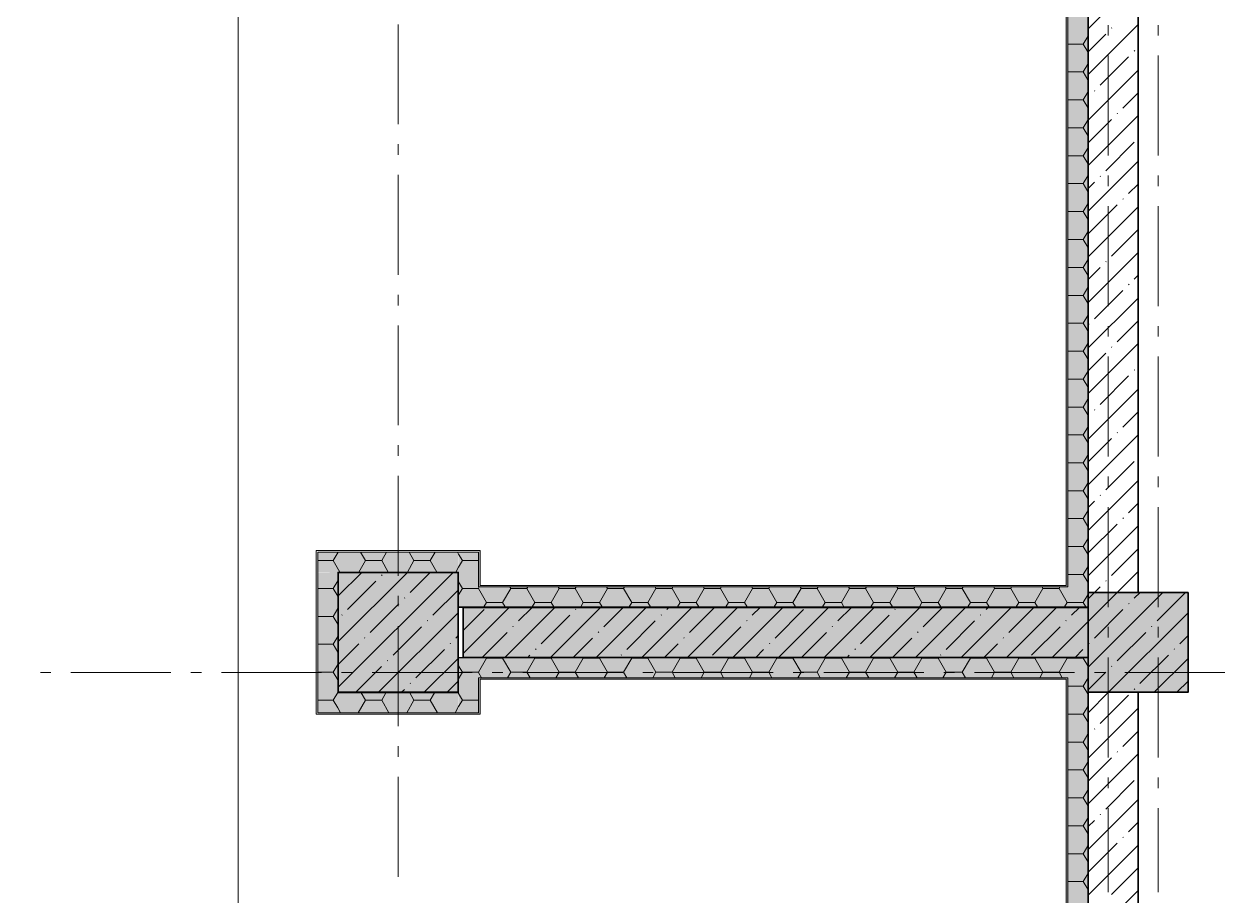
# Model space of a CAD drawing. Header units: millimetres. Extents: x -81576 to 1046824, y -248937 to 691537.
# Drawn here: x 168124 to 174163, y 549053 to 553415 of the extents above; entities that cross this region are included whole.
import ezdxf

# ---------------------------------------------------------------- set-up
doc = ezdxf.new("R2010")
doc.units = ezdxf.units.MM
doc.layers.add('PDF _Геометрия', color=7, linetype='Continuous', true_color=0x1d1d1d)
doc.layers.add('PDF _Сплошная заливка', color=7, linetype='Continuous', true_color=0xffffff)

msp = doc.modelspace()

# ---------------------------------------------------------------- hatches: boundary and pattern name
at = {"layer": 'PDF _Сплошная заливка', "true_color": 0x636466, "transparency": 33554559}
for points in [[(173342.5, 550598.5), (173442.5, 550598.5), (173442.5, 556194.6), (173342.5, 556194.6)], [(173342.5, 550606.5), (173342.5, 556186.6), (173334.5, 556186.6), (173334.5, 550606.5)], [(169592.5, 550673.5), (170296.5, 550673.5), (170294.5, 550773.5), (169592.5, 550773.5)], [(170296.5, 550498.5), (170396.5, 550498.5), (170396.5, 550773.5), (170296.5, 550773.5)], [(170396.5, 550598.5), (170404.5, 550598.5), (170404.5, 550781.5), (170396.5, 550781.5)], [(169692.5, 549969.5), (169692.5, 550673.5), (169592.5, 550671.5), (169592.5, 549969.5)], [(169694.5, 550071.5), (170294.5, 550071.5), (170294.5, 550671.5), (169694.5, 550671.5)], [(170294.5, 550671.5), (170294.5, 550673.5), (169891.8, 550671.5)], [(173442.5, 550498.5), (173442.5, 550598.5), (170396.5, 550598.5), (170396.5, 550498.5)], [(173342.5, 550598.5), (173342.5, 550606.5), (170404.5, 550606.5), (170404.5, 550598.5)], [(173442.5, 550498.5), (173444.5, 550498.5), (173442.5, 550571.5)], [(173444.5, 550071.5), (173944.5, 550071.5), (173944.5, 550571.5), (173444.5, 550571.5)], [(170396.5, 550496.5), (170396.5, 550498.5), (170301.1, 550496.5)], [(173444.5, 550246.5), (173444.5, 550496.5), (170319.5, 550496.5), (170319.5, 550246.5)], [(173442.5, 550496.5), (173442.5, 550498.5), (171119.5, 550496.5)], [(170396.5, 549969.5), (170396.5, 550244.5), (170296.5, 550244.5), (170296.5, 549969.5)], [(173442.5, 550144.5), (173442.5, 550244.5), (170396.5, 550244.5), (170396.5, 550144.5)], [(173442.5, 550244.5), (173442.5, 550246.5), (171119.5, 550244.5)], [(173442.5, 550144.5), (173444.5, 550144.5), (173442.5, 550244.5)], [(170404.5, 549961.5), (170404.5, 550144.5), (170396.5, 550144.5), (170396.5, 549961.5)], [(170404.5, 550136.5), (173342.5, 550136.5), (173342.5, 550144.5), (170404.5, 550144.5)], [(173342.5, 547323.5), (173342.5, 550136.5), (173334.5, 550136.5), (173334.5, 547323.5)], [(173342.5, 547223.5), (173442.5, 547223.5), (173442.5, 550144.5), (173342.5, 550144.5)], [(169692.5, 550069.5), (169694.5, 550071.5), (169692.5, 550071.5)], [(169692.5, 549969.5), (170296.5, 549969.5), (170294.5, 550069.5), (169692.5, 550069.5)], [(170294.5, 550069.5), (170294.5, 550071.5), (169891.8, 550069.5)]]:
    msp.add_hatch(color=251, dxfattribs=at).paths.add_polyline_path(points)

# ---------------------------------------------------------------- linework, layer by layer
at = {"layer": 'PDF _Геометрия', "color": 7, "lineweight": 9}
msp.add_lwpolyline([(96004.5, 535380), (96004.5, 585971.6), (122994.5, 585971.6), (122994.5, 547671.5), (169194.5, 547671.5), (169194.5, 581171.6), (172944.5, 581171.6), (172944.5, 582548.4), (172944.5, 581171.6), (169194.5, 581171.6), (169194.5, 547671.5), (122994.5, 547671.5), (122994.5, 585971.6), (96004.5, 585971.6)], close=True, dxfattribs=at)
for points in [[(96492.5, 562848.6), (96492.5, 585473.6), (122496.5, 585473.6), (122496.5, 547331.5), (122496.5, 547221.5), (122494.5, 547221.5), (122494.5, 547223.5), (173334.5, 547223.5), (173444.5, 547223.5), (173444.5, 547221.5), (173442.5, 547221.5), (173442.5, 550136.5), (173442.5, 550246.5), (173444.5, 550246.5), (170404.5, 550246.5), (170396.5, 550246.5)], [(170294.5, 556546.6), (170294.5, 556721.6), (169694.5, 556721.6), (169694.5, 556121.6), (170294.5, 556121.6), (170294.5, 556296.6), (170396.5, 556296.6), (170404.5, 556296.6), (173444.5, 556296.6), (173444.5, 556194.6), (173444.5, 556186.6), (173444.5, 550606.5), (173444.5, 550598.5)], [(170294.5, 556294.6), (170404.5, 556294.6), (173444.5, 556294.6), (173444.5, 556296.6), (173442.5, 556296.6), (173442.5, 556186.6), (173442.5, 550606.5), (173442.5, 550496.5), (173444.5, 550496.5), (170404.5, 550496.5), (170396.5, 550496.5), (170396.5, 550498.5)], [(169994.5, 553413.6), (169994.5, 552913.6)], [(173544.5, 553410.1), (173544.5, 553357.2)], [(173794.5, 553410.1), (173794.5, 553357.2)], [(173544.5, 553257.2), (173544.5, 552757.2)], [(173794.5, 553257.2), (173794.5, 552757.2)], [(169994.5, 552813.6), (169994.5, 552760.6)], [(169994.5, 552660.6), (169994.5, 552160.6)], [(173544.5, 552657.2), (173544.5, 552604.3)], [(173794.5, 552657.2), (173794.5, 552604.3)], [(173544.5, 552504.3), (173544.5, 552004.3)], [(173794.5, 552504.3), (173794.5, 552004.3)], [(169994.5, 552060.6), (169994.5, 552007.7)], [(169994.5, 551907.7), (169994.5, 551407.7)], [(173544.5, 551904.3), (173544.5, 551851.3)], [(173794.5, 551904.3), (173794.5, 551851.3)], [(173544.5, 551751.3), (173544.5, 551251.3)], [(173794.5, 551751.3), (173794.5, 551251.3)], [(169994.5, 551307.7), (169994.5, 551254.8)], [(169994.5, 551154.8), (169994.5, 550654.8)], [(173544.5, 551151.3), (173544.5, 551098.4)], [(173794.5, 551151.3), (173794.5, 551098.4)], [(173544.5, 550998.4), (173544.5, 550498.4)], [(173794.5, 550998.4), (173794.5, 550498.4)], [(170294.5, 550246.5), (170296.5, 550246.5), (170296.5, 550069.5), (169692.5, 550069.5), (169692.5, 550673.5), (170296.5, 550673.5), (170296.5, 550498.5), (170296.5, 550496.5), (170294.5, 550496.5), (170396.5, 550496.5)], [(170294.5, 550496.5), (170294.5, 550671.5), (169694.5, 550671.5), (169694.5, 550071.5), (170294.5, 550071.5), (170294.5, 550246.5), (170396.5, 550246.5), (170396.5, 550244.5)], [(173442.5, 550598.5), (173444.5, 550598.5), (173444.5, 550498.5), (173442.5, 550498.5), (170404.5, 550498.5), (170294.5, 550498.5)], [(169994.5, 550554.8), (169994.5, 550501.9)], [(169994.5, 550401.9), (169994.5, 549901.9)], [(173544.5, 550398.4), (173544.5, 550345.5)], [(173794.5, 550398.4), (173794.5, 550345.5)], [(170294.5, 550244.5), (170404.5, 550244.5), (173444.5, 550244.5), (173444.5, 550144.5), (173444.5, 550136.5), (173444.5, 547221.5), (173342.5, 547221.5)], [(173544.5, 550245.5), (173544.5, 549745.5)], [(173794.5, 550245.5), (173794.5, 549745.5)], [(168258.3, 550171.5), (168205.4, 550171.5)], [(168858.3, 550171.5), (168358.3, 550171.5)], [(169011.2, 550171.5), (168958.3, 550171.5)], [(169611.2, 550171.5), (169111.2, 550171.5)], [(169764.2, 550171.5), (169711.2, 550171.5)], [(170364.2, 550171.5), (169864.2, 550171.5)], [(170517.1, 550171.5), (170464.2, 550171.5)], [(171117.1, 550171.5), (170617.1, 550171.5)], [(171270, 550171.5), (171217.1, 550171.5)], [(171870, 550171.5), (171370, 550171.5)], [(172022.9, 550171.5), (171970, 550171.5)], [(172622.9, 550171.5), (172122.9, 550171.5)], [(172775.8, 550171.5), (172722.9, 550171.5)], [(173375.8, 550171.5), (172875.8, 550171.5)], [(173528.7, 550171.5), (173475.8, 550171.5)], [(174128.7, 550171.5), (173628.7, 550171.5)], [(173444.5, 550144.5), (173442.5, 550144.5)], [(169994.5, 549801.9), (169994.5, 549749)], [(169994.5, 549649), (169994.5, 549149)], [(173544.5, 549645.5), (173544.5, 549592.6)], [(173794.5, 549645.5), (173794.5, 549592.6)], [(173544.5, 549492.6), (173544.5, 549071.5)], [(173794.5, 549492.6), (173794.5, 549071.5)]]:
    msp.add_lwpolyline(points, dxfattribs=at)
at = {"layer": 'PDF _Геометрия', "color": 7, "lineweight": 35}
for points in [[(173694.5, 580171.6), (173694.5, 550571.5)], [(124744.5, 546971.5), (124744.5, 547221.5), (119099.5, 547221.5), (108544.5, 547221.5), (104419.5, 547221.5), (103764.5, 547221.5), (103764.5, 546971.5), (104419.5, 546971.5), (108544.5, 546971.5), (119099.5, 546971.5), (124744.5, 546971.5), (122554.5, 546971.5), (122554.5, 547221.5), (173444.5, 547221.5), (173444.5, 550246.5), (170319.5, 550246.5), (170319.5, 550496.5), (173444.5, 550496.5), (173444.5, 556296.6), (170294.5, 556296.6)], [(171344.5, 546971.5), (173694.5, 546971.5), (171344.5, 546971.5), (171344.5, 547221.5), (173694.5, 547221.5), (176444.5, 547221.5), (176444.5, 546971.5), (176694.5, 546971.5), (176694.5, 550071.5), (176444.5, 550071.5), (176444.5, 546971.5), (173694.5, 546971.5), (173694.5, 547221.5), (173694.5, 550071.5)]]:
    msp.add_lwpolyline(points, dxfattribs=at)
at = {"layer": 'PDF _Геометрия', "color": 7, "lineweight": 13}
for points in [[(173334.5, 547331.5), (173334.5, 550136.5), (170404.5, 550136.5), (170404.5, 549961.5), (170294.5, 549961.5), (169694.5, 549961.5), (169584.5, 549961.5), (169584.5, 550671.5), (169584.5, 550781.5), (170294.5, 550781.5), (170404.5, 550781.5), (170404.5, 550606.5), (173334.5, 550606.5), (173334.5, 556186.6)], [(173342.5, 556186.6), (173342.5, 550606.5), (173342.5, 550598.5), (170404.5, 550598.5), (170396.5, 550598.5), (170396.5, 550773.5), (169592.5, 550773.5), (169592.5, 549969.5), (170396.5, 549969.5), (170396.5, 550144.5), (170404.5, 550144.5), (173342.5, 550144.5), (173342.5, 550136.5), (173342.5, 547323.5)], [(173444.5, 550606.5), (173444.5, 550598.5)], [(170404.5, 550496.5), (170396.5, 550496.5)], [(170396.5, 550246.5), (170404.5, 550246.5)], [(173444.5, 550144.5), (173444.5, 550136.5)]]:
    msp.add_lwpolyline(points, dxfattribs=at)
at = {"layer": 'PDF _Геометрия', "lineweight": 9}
for points in [[(173694.5, 553641.1), (173444.5, 553391.1)], [(173694.5, 553413), (173444.5, 553163)], [(173442.5, 553353.7), (173420.2, 553315)], [(173532.7, 553365.3), (173444.5, 553277)], [(173563.6, 553396.1), (173561.2, 553393.8)], [(173420.2, 553315), (173342.5, 553315)], [(173420.2, 553315), (173442.5, 553276.2)], [(173646.8, 553251.2), (173504.2, 553108.6)], [(173677.7, 553282.1), (173675.3, 553279.7)], [(173420.2, 553175.3), (173342.5, 553175.3)], [(173442.5, 553214), (173420.2, 553175.3)], [(173420.2, 553175.3), (173442.5, 553136.6)], [(173694.5, 553184.9), (173444.5, 552934.9)], [(173442.5, 553074.3), (173420.2, 553035.6)], [(173447.2, 553051.6), (173444.5, 553048.9)], [(173478.1, 553082.5), (173475.7, 553080.1)], [(173694.5, 553070.8), (173618.3, 552994.6)], [(173420.2, 553035.6), (173342.5, 553035.6)], [(173420.2, 553035.6), (173442.5, 552996.9)], [(173442.5, 552934.6), (173420.2, 552895.9)], [(173694.5, 552956.8), (173444.5, 552706.8)], [(173561.2, 552937.6), (173444.5, 552820.8)], [(173592.1, 552968.5), (173589.7, 552966.1)], [(173420.2, 552895.9), (173342.5, 552895.9)], [(173420.2, 552895.9), (173442.5, 552857.2)], [(173675.3, 552823.5), (173532.7, 552681)], [(173420.2, 552756.2), (173342.5, 552756.2)], [(173442.5, 552795), (173420.2, 552756.2)], [(173420.2, 552756.2), (173442.5, 552717.5)], [(173694.5, 552728.7), (173444.5, 552478.7)], [(173442.5, 552655.3), (173420.2, 552616.6)], [(173506.6, 552654.8), (173504.2, 552652.4)], [(173420.2, 552616.6), (173342.5, 552616.6)], [(173420.2, 552616.6), (173442.5, 552577.8)], [(173475.7, 552623.9), (173444.5, 552592.7)], [(173694.5, 552614.6), (173646.8, 552566.9)], [(173442.5, 552515.6), (173420.2, 552476.9)], [(173589.7, 552509.9), (173447.2, 552367.3)], [(173620.6, 552540.8), (173618.3, 552538.4)], [(173420.2, 552476.9), (173342.5, 552476.9)], [(173420.2, 552476.9), (173442.5, 552438.1)], [(173694.5, 552500.6), (173444.5, 552250.6)], [(173694.5, 552386.6), (173561.2, 552253.3)], [(173420.2, 552337.2), (173342.5, 552337.2)], [(173442.5, 552375.9), (173420.2, 552337.2)], [(173420.2, 552337.2), (173442.5, 552298.5)], [(173694.5, 552272.5), (173444.5, 552022.5)], [(173442.5, 552236.2), (173420.2, 552197.5)], [(173535.1, 552227.1), (173532.7, 552224.8)], [(173420.2, 552197.5), (173342.5, 552197.5)], [(173420.2, 552197.5), (173442.5, 552158.8)], [(173504.2, 552196.3), (173444.5, 552136.6)], [(173694.5, 552158.5), (173675.3, 552139.2)], [(173442.5, 552096.6), (173420.2, 552057.8)], [(173618.3, 552082.2), (173475.7, 551939.6)], [(173649.1, 552113.1), (173646.8, 552110.7)], [(173420.2, 552057.8), (173342.5, 552057.8)], [(173420.2, 552057.8), (173442.5, 552019.1)], [(173694.5, 552044.4), (173444.5, 551794.4)], [(173420.2, 551918.1), (173342.5, 551918.1)], [(173442.5, 551956.9), (173420.2, 551918.2)], [(173420.2, 551918.1), (173442.5, 551879.4)], [(173449.6, 551913.5), (173447.2, 551911.1)], [(173694.5, 551930.4), (173589.7, 551825.6)], [(173442.5, 551817.2), (173420.2, 551778.5)], [(173694.5, 551816.3), (173444.5, 551566.3)], [(173563.6, 551799.4), (173561.2, 551797.1)], [(173420.2, 551778.5), (173342.5, 551778.5)], [(173420.2, 551778.5), (173442.5, 551739.7)], [(173532.7, 551768.6), (173444.5, 551680.4)], [(173442.5, 551677.5), (173420.2, 551638.8)], [(173677.7, 551685.4), (173675.3, 551683)], [(173420.2, 551638.8), (173342.5, 551638.8)], [(173420.2, 551638.8), (173442.5, 551600.1)], [(173646.8, 551654.5), (173504.2, 551512)], [(173694.5, 551588.2), (173444.5, 551338.2)], [(173420.2, 551499.1), (173342.5, 551499.1)], [(173442.5, 551537.8), (173420.2, 551499.1)], [(173420.2, 551499.1), (173442.5, 551460.4)], [(173478.1, 551485.8), (173475.7, 551483.4)], [(173447.2, 551454.9), (173444.5, 551452.3)], [(173694.5, 551474.2), (173618.3, 551397.9)], [(173420.2, 551359.4), (173342.5, 551359.4)], [(173442.5, 551398.2), (173420.2, 551359.4)], [(173420.2, 551359.4), (173442.5, 551320.7)], [(173694.5, 551360.1), (173444.5, 551110.1)], [(173592.1, 551371.8), (173589.7, 551369.4)], [(173561.2, 551340.9), (173444.5, 551224.2)], [(173442.5, 551258.5), (173420.2, 551219.8)], [(173420.2, 551219.7), (173342.5, 551219.7)], [(173420.2, 551219.7), (173442.5, 551181)], [(173675.3, 551226.8), (173532.7, 551084.3)], [(173442.5, 551118.8), (173420.2, 551080.1)], [(173694.5, 551132), (173444.5, 550882)], [(173420.2, 551080.1), (173342.5, 551080.1)], [(173420.2, 551080.1), (173442.5, 551041.3)], [(173506.6, 551058.1), (173504.2, 551055.8)], [(173475.7, 551027.2), (173444.5, 550996.1)], [(173694.5, 551018), (173646.8, 550970.2)], [(173420.2, 550940.4), (173342.5, 550940.4)], [(173442.5, 550979.1), (173420.2, 550940.4)], [(173420.2, 550940.4), (173442.5, 550901.7)], [(173620.6, 550944.1), (173618.3, 550941.7)], [(173694.5, 550903.9), (173444.5, 550653.9)], [(173589.7, 550913.2), (173447.2, 550770.6)], [(173442.5, 550839.4), (173420.2, 550800.7)], [(169694.8, 550773.5), (169670.2, 550730.9)], [(169806.8, 550773.5), (169831.4, 550730.9)], [(169936.7, 550773.5), (169912.1, 550730.9)], [(170048.7, 550773.5), (170073.4, 550730.9)], [(170178.7, 550773.5), (170154, 550730.9)], [(170290.7, 550773.5), (170296.5, 550763.4), (170315.3, 550730.9)], [(173420.2, 550800.7), (173342.5, 550800.7)], [(173420.2, 550800.7), (173442.5, 550762)], [(173694.5, 550789.9), (173561.2, 550656.6)], [(169670.2, 550730.9), (169592.5, 550730.9)], [(169670.2, 550730.9), (169703.2, 550673.5)], [(169831.4, 550730.9), (169798.4, 550673.5)], [(169912.1, 550730.9), (169831.5, 550730.9)], [(169912.1, 550730.9), (169945.2, 550673.5)], [(170073.4, 550730.9), (170040.3, 550673.5)], [(170154, 550730.9), (170073.4, 550730.9)], [(170154, 550730.9), (170187.1, 550673.5)], [(170315.3, 550730.9), (170296.5, 550698.3), (170282.2, 550673.5)], [(170396, 550730.9), (170315.3, 550730.9)], [(170396.5, 550731.8), (170396, 550730.9)], [(170396, 550730.9), (170396.5, 550729.9)], [(173442.5, 550699.7), (173420.2, 550661)], [(169812.6, 550671.5), (169694.5, 550553.5)], [(170040.7, 550671.5), (169694.5, 550325.4)], [(170268.8, 550671.5), (169694.5, 550097.3)], [(169698.5, 550671.5), (169694.5, 550667.5)], [(169914, 550659), (169911.7, 550656.6)], [(170154.7, 550671.5), (170054.2, 550571)], [(173694.5, 550675.8), (173590.2, 550571.5), (173444.5, 550425.8), (173265.2, 550246.5)], [(173420.2, 550661), (173342.5, 550661)], [(173420.2, 550661), (173442.5, 550622.3)], [(169670.2, 550591.2), (169592.5, 550591.2)], [(169692.5, 550629.9), (169670.2, 550591.2)], [(169670.2, 550591.2), (169692.5, 550552.5)], [(169883.1, 550628.1), (169740.6, 550485.5)], [(170294.5, 550583.2), (170168.3, 550457)], [(170296.5, 550623.8), (170315.3, 550591.2)], [(170315.3, 550591.2), (170296.5, 550558.6)], [(170396, 550591.2), (170315.3, 550591.2)], [(170400.2, 550598.5), (170396.5, 550592.1), (170396, 550591.2)], [(170396, 550591.2), (170396.5, 550590.2), (170436.3, 550521.3)], [(170557.3, 550591.2), (170516.9, 550521.3)], [(170553, 550598.5), (170557.3, 550591.2)], [(170637.9, 550591.2), (170557.3, 550591.2)], [(170642.1, 550598.5), (170637.9, 550591.2)], [(170637.9, 550591.2), (170678.2, 550521.3)], [(170799.2, 550591.2), (170758.9, 550521.3)], [(170794.9, 550598.5), (170799.2, 550591.2)], [(170879.8, 550591.2), (170799.2, 550591.2)], [(170884.1, 550598.5), (170879.8, 550591.2)], [(170879.8, 550591.2), (170920.2, 550521.3)], [(171041.1, 550591.2), (171000.8, 550521.3)], [(171036.9, 550598.5), (171041.1, 550591.2)], [(171121.8, 550591.2), (171041.1, 550591.2)], [(171126, 550598.5), (171121.8, 550591.2)], [(171121.8, 550591.2), (171162.1, 550521.3)], [(171283.1, 550591.2), (171242.7, 550521.3)], [(171278.8, 550598.5), (171283.1, 550591.2)], [(171363.7, 550591.2), (171283.1, 550591.2)], [(171368, 550598.5), (171363.7, 550591.2)], [(171363.7, 550591.2), (171404, 550521.3)], [(171525, 550591.2), (171484.7, 550521.3)], [(171520.7, 550598.5), (171525, 550591.2)], [(171605.7, 550591.2), (171525, 550591.2)], [(171609.9, 550598.5), (171605.6, 550591.2)], [(171605.6, 550591.2), (171646, 550521.3)], [(171766.9, 550591.2), (171726.6, 550521.3)], [(171762.7, 550598.5), (171766.9, 550591.2)], [(171847.6, 550591.2), (171766.9, 550591.2)], [(171851.8, 550598.5), (171847.6, 550591.2)], [(171847.6, 550591.2), (171887.9, 550521.3)], [(172008.9, 550591.2), (171968.5, 550521.3)], [(172004.6, 550598.5), (172008.9, 550591.2)], [(172089.5, 550591.2), (172008.9, 550591.2)], [(172093.8, 550598.5), (172089.5, 550591.2)], [(172089.5, 550591.2), (172129.8, 550521.3)], [(172250.8, 550591.2), (172210.5, 550521.3)], [(172246.5, 550598.5), (172250.8, 550591.2)], [(172331.5, 550591.2), (172250.8, 550591.2)], [(172335.7, 550598.5), (172331.4, 550591.2)], [(172331.4, 550591.2), (172371.8, 550521.3)], [(172492.7, 550591.2), (172452.4, 550521.3)], [(172488.5, 550598.5), (172492.7, 550591.2)], [(172573.4, 550591.2), (172492.7, 550591.2)], [(172577.6, 550598.5), (172573.4, 550591.2)], [(172573.4, 550591.2), (172613.7, 550521.3)], [(172734.7, 550591.2), (172694.3, 550521.3)], [(172730.4, 550598.5), (172734.7, 550591.2)], [(172815.3, 550591.2), (172734.7, 550591.2)], [(172819.6, 550598.5), (172815.3, 550591.2)], [(172815.3, 550591.2), (172855.6, 550521.3)], [(172976.6, 550591.2), (172936.3, 550521.3)], [(172972.3, 550598.5), (172976.6, 550591.2)], [(173057.3, 550591.2), (172976.6, 550591.2)], [(173061.5, 550598.5), (173057.2, 550591.2)], [(173057.2, 550591.2), (173097.6, 550521.3)], [(173218.5, 550591.2), (173178.2, 550521.3)], [(173214.3, 550598.5), (173218.5, 550591.2)], [(173299.2, 550591.2), (173218.6, 550591.2)], [(173303.4, 550598.5), (173299.2, 550591.2)], [(173299.2, 550591.2), (173339.5, 550521.3)], [(173504.2, 550599.6), (173476.2, 550571.5), (173444.5, 550539.9)], [(173535.1, 550630.4), (173532.7, 550628.1)], [(169997.2, 550514), (169854.6, 550371.5)], [(170028.1, 550544.9), (170025.7, 550542.5)], [(170436.3, 550521.3), (170423.1, 550498.5)], [(170516.9, 550521.3), (170436.3, 550521.3)], [(170516.9, 550521.3), (170530.1, 550498.5)], [(170678.2, 550521.3), (170665.1, 550498.5)], [(170758.9, 550521.3), (170678.2, 550521.3)], [(170758.9, 550521.3), (170772, 550498.5)], [(170920.2, 550521.3), (170907, 550498.5)], [(171000.8, 550521.3), (170920.2, 550521.3)], [(171000.8, 550521.3), (171014, 550498.5)], [(171162.1, 550521.3), (171148.9, 550498.5)], [(171242.7, 550521.3), (171162.1, 550521.3)], [(171242.7, 550521.3), (171255.9, 550498.5)], [(171404, 550521.3), (171390.9, 550498.5)], [(171484.7, 550521.3), (171404, 550521.3)], [(171484.7, 550521.3), (171497.8, 550498.5)], [(171646, 550521.3), (171632.8, 550498.5)], [(171726.6, 550521.3), (171646, 550521.3)], [(171726.6, 550521.3), (171739.8, 550498.5)], [(171887.9, 550521.3), (171874.7, 550498.5)], [(171968.6, 550521.3), (171887.9, 550521.3)], [(171968.5, 550521.3), (171981.7, 550498.5)], [(172129.8, 550521.3), (172116.7, 550498.5)], [(172210.5, 550521.3), (172129.8, 550521.3)], [(172210.5, 550521.3), (172223.6, 550498.5)], [(172371.8, 550521.3), (172358.6, 550498.5)], [(172452.4, 550521.3), (172371.8, 550521.3)], [(172452.4, 550521.3), (172465.6, 550498.5)], [(172613.7, 550521.3), (172600.5, 550498.5)], [(172694.4, 550521.3), (172613.7, 550521.3)], [(172694.3, 550521.3), (172707.5, 550498.5)], [(172855.6, 550521.3), (172842.5, 550498.5)], [(172936.3, 550521.3), (172855.6, 550521.3)], [(172936.3, 550521.3), (172949.4, 550498.5)], [(173097.6, 550521.3), (173084.4, 550498.5)], [(173178.2, 550521.3), (173097.6, 550521.3)], [(173178.2, 550521.3), (173191.4, 550498.5)], [(173339.5, 550521.3), (173326.3, 550498.5)], [(173420.2, 550521.3), (173339.5, 550521.3)], [(173442.5, 550560.1), (173420.2, 550521.3)], [(173420.2, 550521.3), (173433.3, 550498.5)], [(173818.3, 550571.5), (173444.5, 550197.7)], [(173649.1, 550516.4), (173646.8, 550514)], [(173704.3, 550571.5), (173675.3, 550542.5)], [(173931.9, 550571), (173789.3, 550428.5)], [(169670.2, 550451.5), (169592.5, 550451.5)], [(169692.5, 550490.2), (169670.2, 550451.5)], [(169670.2, 550451.5), (169692.5, 550412.8)], [(169714.4, 550459.4), (169712.1, 550457)], [(170294.5, 550469.2), (169896.9, 550071.5)], [(170321.9, 550496.5), (170319.5, 550494.2)], [(170550, 550496.5), (170319.5, 550266.1)], [(170424.9, 550485.5), (170319.5, 550380.1)], [(170778.1, 550496.5), (170528.1, 550246.5)], [(170664, 550496.5), (170595.9, 550428.5)], [(170852.6, 550457), (170710, 550314.4)], [(171006.2, 550496.5), (170756.2, 550246.5)], [(170883.4, 550487.9), (170881.1, 550485.5)], [(171234.3, 550496.5), (170984.3, 550246.5)], [(171120.2, 550496.5), (171023.6, 550400)], [(171462.4, 550496.5), (171212.4, 550246.5)], [(171311.1, 550459.4), (171308.8, 550457)], [(171348.3, 550496.5), (171337.3, 550485.5)], [(171690.5, 550496.5), (171440.5, 550246.5)], [(171576.4, 550496.5), (171451.3, 550371.5)], [(171918.6, 550496.5), (171668.6, 550246.5)], [(171804.5, 550496.5), (171765, 550457)], [(172021.6, 550485.5), (171879, 550342.9)], [(172146.7, 550496.5), (171896.7, 550246.5)], [(172374.8, 550496.5), (172124.8, 550246.5)], [(172260.7, 550496.5), (172192.6, 550428.5)], [(172449.3, 550457), (172306.7, 550314.4)], [(172602.8, 550496.5), (172352.8, 550246.5)], [(172480.1, 550487.9), (172477.8, 550485.5)], [(172830.9, 550496.5), (172580.9, 550246.5)], [(172716.9, 550496.5), (172620.3, 550400)], [(173059, 550496.5), (172809, 550246.5)], [(172907.8, 550459.4), (172905.4, 550457)], [(172945, 550496.5), (172934, 550485.5)], [(173287.1, 550496.5), (173037.1, 550246.5)], [(173173.1, 550496.5), (173048, 550371.5)], [(173401.2, 550496.5), (173361.6, 550457)], [(173944.5, 550469.6), (173546.4, 550071.5), (173444.5, 549969.6)], [(173618.3, 550485.5), (173475.7, 550342.9)], [(170111.2, 550400), (169968.7, 550257.4)], [(170142.1, 550430.9), (170139.8, 550428.5)], [(170569.8, 550402.3), (170567.4, 550400)], [(171280.2, 550428.5), (171137.7, 550285.9)], [(171707.9, 550400), (171565.4, 550257.4)], [(171738.8, 550430.9), (171736.4, 550428.5)], [(172166.5, 550402.3), (172164.1, 550400)], [(172876.9, 550428.5), (172734.4, 550285.9)], [(173304.6, 550400), (173162.1, 550257.4)], [(173335.5, 550430.9), (173333.1, 550428.5)], [(173763.2, 550402.3), (173760.8, 550400)], [(169692.5, 550350.5), (169670.2, 550311.8)], [(169828.5, 550345.3), (169826.1, 550342.9)], [(170294.5, 550355.1), (170282.3, 550342.9)], [(170538.9, 550371.5), (170414, 550246.5)], [(170966.6, 550342.9), (170870.2, 550246.5)], [(170997.5, 550373.8), (170995.1, 550371.5)], [(171425.2, 550345.3), (171422.8, 550342.9)], [(172135.6, 550371.5), (172010.7, 550246.5)], [(172563.3, 550342.9), (172466.9, 550246.5)], [(172594.2, 550373.8), (172591.8, 550371.5)], [(173021.9, 550345.3), (173019.5, 550342.9)], [(173732.3, 550371.5), (173589.7, 550228.9)], [(173944.5, 550355.6), (173903.4, 550314.4)], [(169670.2, 550311.8), (169592.5, 550311.8)], [(169670.2, 550311.8), (169692.5, 550273.1)], [(169797.6, 550314.4), (169694.5, 550211.3)], [(170225.3, 550285.9), (170082.7, 550143.4)], [(170256.2, 550316.8), (170253.8, 550314.4)], [(170683.9, 550288.3), (170681.5, 550285.9)], [(171394.3, 550314.4), (171326.4, 550246.5)], [(171822, 550285.9), (171782.6, 550246.5)], [(171852.9, 550316.8), (171850.5, 550314.4)], [(172280.5, 550288.3), (172278.2, 550285.9)], [(172991, 550314.4), (172923.1, 550246.5)], [(173418.7, 550285.9), (173379.3, 550246.5)], [(173449.6, 550316.8), (173447.2, 550314.4)], [(173877.2, 550288.3), (173874.9, 550285.9)], [(169692.5, 550210.8), (169670.2, 550172.1)], [(169942.5, 550231.3), (169940.2, 550228.9)], [(170294.5, 550241.1), (170125, 550071.5)], [(170436.3, 550242), (170396.5, 550173.1), (170396, 550172.1)], [(170434.8, 550244.5), (170436.3, 550242)], [(170516.9, 550242), (170436.3, 550242)], [(170518.4, 550244.5), (170516.9, 550242)], [(170516.9, 550242), (170557.3, 550172.1)], [(170678.2, 550242), (170637.9, 550172.1)], [(170653, 550257.4), (170642.1, 550246.5)], [(170676.7, 550244.5), (170678.2, 550242)], [(170758.9, 550242), (170678.2, 550242)], [(170760.3, 550244.5), (170758.9, 550242)], [(170758.9, 550242), (170799.2, 550172.1)], [(170920.2, 550242), (170879.8, 550172.1)], [(170918.7, 550244.5), (170920.2, 550242)], [(171000.8, 550242), (170920.2, 550242)], [(171002.3, 550244.5), (171000.8, 550242)], [(171000.8, 550242), (171041.1, 550172.1)], [(171111.5, 550259.8), (171109.2, 550257.4)], [(171162.1, 550242), (171121.8, 550172.1)], [(171160.6, 550244.5), (171162.1, 550242)], [(171242.7, 550242), (171162.1, 550242)], [(171244.2, 550244.5), (171242.7, 550242)], [(171242.7, 550242), (171283.1, 550172.1)], [(171404, 550242), (171363.7, 550172.1)], [(171402.5, 550244.5), (171404, 550242)], [(171484.7, 550242), (171404, 550242)], [(171486.2, 550244.5), (171484.7, 550242)], [(171484.7, 550242), (171525, 550172.1)], [(171646, 550242), (171605.6, 550172.1)], [(171644.5, 550244.5), (171646, 550242)], [(171726.6, 550242), (171646, 550242)], [(171728.1, 550244.5), (171726.6, 550242)], [(171726.6, 550242), (171766.9, 550172.1)], [(171887.9, 550242), (171847.6, 550172.1)], [(171886.4, 550244.5), (171887.9, 550242)], [(171968.6, 550242), (171887.9, 550242)], [(171970, 550244.5), (171968.5, 550242)], [(171968.5, 550242), (172008.9, 550172.1)], [(172129.8, 550242), (172089.5, 550172.1)], [(172128.3, 550244.5), (172129.8, 550242)], [(172210.5, 550242), (172129.8, 550242)], [(172212, 550244.5), (172210.5, 550242)], [(172210.5, 550242), (172250.8, 550172.1)], [(172249.7, 550257.4), (172238.8, 550246.5)], [(172371.8, 550242), (172331.4, 550172.1)], [(172370.3, 550244.5), (172371.8, 550242)], [(172452.4, 550242), (172371.8, 550242)], [(172453.9, 550244.5), (172452.4, 550242)], [(172452.4, 550242), (172492.7, 550172.1)], [(172613.7, 550242), (172573.4, 550172.1)], [(172612.2, 550244.5), (172613.7, 550242)], [(172694.4, 550242), (172613.7, 550242)], [(172695.8, 550244.5), (172694.3, 550242)], [(172694.3, 550242), (172734.7, 550172.1)], [(172708.2, 550259.8), (172705.9, 550257.4)], [(172855.6, 550242), (172815.3, 550172.1)], [(172854.1, 550244.5), (172855.6, 550242)], [(172936.3, 550242), (172855.6, 550242)], [(172937.8, 550244.5), (172936.3, 550242)], [(172936.3, 550242), (172976.6, 550172.1)], [(173097.6, 550242), (173057.2, 550172.1)], [(173096.1, 550244.5), (173097.6, 550242)], [(173178.2, 550242), (173097.6, 550242)], [(173179.7, 550244.5), (173178.2, 550242)], [(173178.2, 550242), (173218.5, 550172.1)], [(173339.5, 550242), (173299.2, 550172.1)], [(173338, 550244.5), (173339.5, 550242)], [(173420.2, 550242), (173339.5, 550242)], [(173421.6, 550244.5), (173420.2, 550242)], [(173420.2, 550242), (173442.5, 550203.2)], [(173846.4, 550257.4), (173703.8, 550114.9)], [(173944.5, 550241.5), (173774.5, 550071.5)], [(169670.2, 550172.1), (169592.5, 550172.1)], [(169670.2, 550172.1), (169692.5, 550133.4)], [(169911.7, 550200.4), (169782.8, 550071.5)], [(170296.5, 550204.7), (170315.3, 550172.1)], [(170315.3, 550172.1), (170296.5, 550139.6)], [(170396, 550172.1), (170315.3, 550172.1)], [(170396, 550172.1), (170396.5, 550171.2), (170411.9, 550144.5)], [(170557.3, 550172.1), (170541.3, 550144.5)], [(170637.9, 550172.1), (170557.3, 550172.1)], [(170637.9, 550172.1), (170653.8, 550144.5)], [(170799.2, 550172.1), (170783.3, 550144.5)], [(170879.8, 550172.1), (170799.2, 550172.1)], [(170879.8, 550172.1), (170895.8, 550144.5)], [(171041.1, 550172.1), (171025.2, 550144.5)], [(171121.8, 550172.1), (171041.1, 550172.1)], [(171121.8, 550172.1), (171137.7, 550144.5)], [(171283.1, 550172.1), (171267.1, 550144.5)], [(171363.7, 550172.1), (171283.1, 550172.1)], [(171363.7, 550172.1), (171379.6, 550144.5)], [(171525, 550172.1), (171509.1, 550144.5)], [(171605.7, 550172.1), (171525, 550172.1)], [(171605.6, 550172.1), (171621.6, 550144.5)], [(171766.9, 550172.1), (171751, 550144.5)], [(171847.6, 550172.1), (171766.9, 550172.1)], [(171847.6, 550172.1), (171863.5, 550144.5)], [(172008.9, 550172.1), (171992.9, 550144.5)], [(172089.5, 550172.1), (172008.9, 550172.1)], [(172089.5, 550172.1), (172105.4, 550144.5)], [(172250.8, 550172.1), (172234.9, 550144.5)], [(172331.5, 550172.1), (172250.8, 550172.1)], [(172331.4, 550172.1), (172347.4, 550144.5)], [(172492.7, 550172.1), (172476.8, 550144.5)], [(172573.4, 550172.1), (172492.7, 550172.1)], [(172573.4, 550172.1), (172589.3, 550144.5)], [(172734.7, 550172.1), (172718.7, 550144.5)], [(172815.3, 550172.1), (172734.7, 550172.1)], [(172815.3, 550172.1), (172831.2, 550144.5)], [(172976.6, 550172.1), (172960.7, 550144.5)], [(173057.3, 550172.1), (172976.6, 550172.1)], [(173057.2, 550172.1), (173073.2, 550144.5)], [(173218.5, 550172.1), (173202.6, 550144.5)], [(173299.2, 550172.1), (173218.6, 550172.1)], [(173299.2, 550172.1), (173315.1, 550144.5)], [(173532.7, 550171.9), (173444.5, 550083.7)], [(173563.6, 550202.8), (173561.2, 550200.4)], [(170056.6, 550117.2), (170054.2, 550114.9)], [(170294.5, 550127), (170239, 550071.5)], [(173420.2, 550102.3), (173342.5, 550102.3)], [(173444, 550143.7), (173420.2, 550102.3)], [(173420.2, 550102.3), (173442.5, 550063.6)], [(173944.5, 550127.5), (173888.6, 550071.5)], [(169670.2, 550032.5), (169592.5, 550032.5)], [(169692.5, 550071.2), (169670.2, 550032.5)], [(169670.2, 550032.4), (169692.5, 549993.7), (169706.5, 549969.5)], [(169831.4, 550032.5), (169795.1, 549969.5)], [(169810, 550069.5), (169831.4, 550032.4)], [(169912.1, 550032.5), (169831.5, 550032.5)], [(169933.5, 550069.5), (169912.1, 550032.5)], [(169912.1, 550032.4), (169948.4, 549969.5)], [(170025.7, 550086.3), (170010.9, 550071.5)], [(170073.4, 550032.5), (170037.1, 549969.5)], [(170052, 550069.5), (170073.4, 550032.4)], [(170154, 550032.5), (170073.4, 550032.5)], [(170175.4, 550069.5), (170154, 550032.5)], [(170154, 550032.4), (170190.3, 549969.5)], [(170315.3, 550032.5), (170296.5, 549999.9), (170279, 549969.5)], [(170293.9, 550069.5), (170294, 550069.3)], [(170294.5, 550068.4), (170296.5, 550065), (170315.3, 550032.4)], [(170396, 550032.5), (170315.3, 550032.5)], [(170396.5, 550033.4), (170396, 550032.5)], [(170396, 550032.4), (170396.5, 550031.5)], [(173646.8, 550057.8), (173504.2, 549915.3)], [(173677.7, 550088.7), (173675.3, 550086.3)], [(173442.5, 550001.3), (173420.2, 549962.6)], [(173694.5, 549991.5), (173444.5, 549741.5)], [(173420.2, 549962.6), (173342.5, 549962.6)], [(173420.2, 549962.6), (173442.5, 549923.9)], [(173442.5, 549861.7), (173420.2, 549822.9)], [(173447.2, 549858.2), (173444.5, 549855.6)], [(173478.1, 549889.1), (173475.7, 549886.8)], [(173694.5, 549877.5), (173618.3, 549801.2)], [(173420.2, 549822.9), (173342.5, 549822.9)], [(173420.2, 549822.9), (173442.5, 549784.2)], [(173694.5, 549763.4), (173444.5, 549513.4)], [(173561.2, 549744.2), (173444.5, 549627.5)], [(173592.1, 549775.1), (173589.7, 549772.7)], [(173420.2, 549683.2), (173342.5, 549683.2)], [(173442.5, 549722), (173420.2, 549683.3)], [(173420.2, 549683.2), (173442.5, 549644.5)], [(173675.3, 549630.1), (173532.7, 549487.6)], [(173442.5, 549582.3), (173420.2, 549543.6)], [(173420.2, 549543.6), (173342.5, 549543.6)], [(173420.2, 549543.6), (173442.5, 549504.8)], [(173694.5, 549535.3), (173444.5, 549285.3)], [(173442.5, 549442.6), (173420.2, 549403.9)], [(173475.7, 549430.6), (173444.5, 549399.4)], [(173506.6, 549461.4), (173504.2, 549459.1)], [(173420.2, 549403.9), (173342.5, 549403.9)], [(173420.2, 549403.9), (173442.5, 549365.2)], [(173694.5, 549421.3), (173646.8, 549373.5)], [(173694.5, 549307.2), (173444.5, 549057.2)], [(173589.7, 549316.5), (173447.2, 549173.9)], [(173620.6, 549347.4), (173618.3, 549345)], [(173420.2, 549264.2), (173342.5, 549264.2)], [(173442.5, 549302.9), (173420.2, 549264.2)], [(173420.2, 549264.2), (173442.5, 549225.5)], [(173694.5, 549193.2), (173561.2, 549059.9)], [(173420.2, 549124.5), (173342.5, 549124.5)], [(173442.5, 549163.3), (173420.2, 549124.5)], [(173420.2, 549124.5), (173442.5, 549085.8)], [(173694.5, 549079.1), (173444.5, 548829.1)]]:
    msp.add_lwpolyline(points, dxfattribs=at)
at = {"layer": 'PDF _Геометрия', "color": 7, "lineweight": 35}
for points in [[(170294.5, 550671.5), (170294.5, 550071.5), (169694.5, 550071.5), (169694.5, 550671.5)], [(173944.5, 550571.5), (173944.5, 550071.5), (173444.5, 550071.5), (173444.5, 550571.5)]]:
    msp.add_lwpolyline(points, close=True, dxfattribs=at)

doc.saveas('drawing.dxf')
